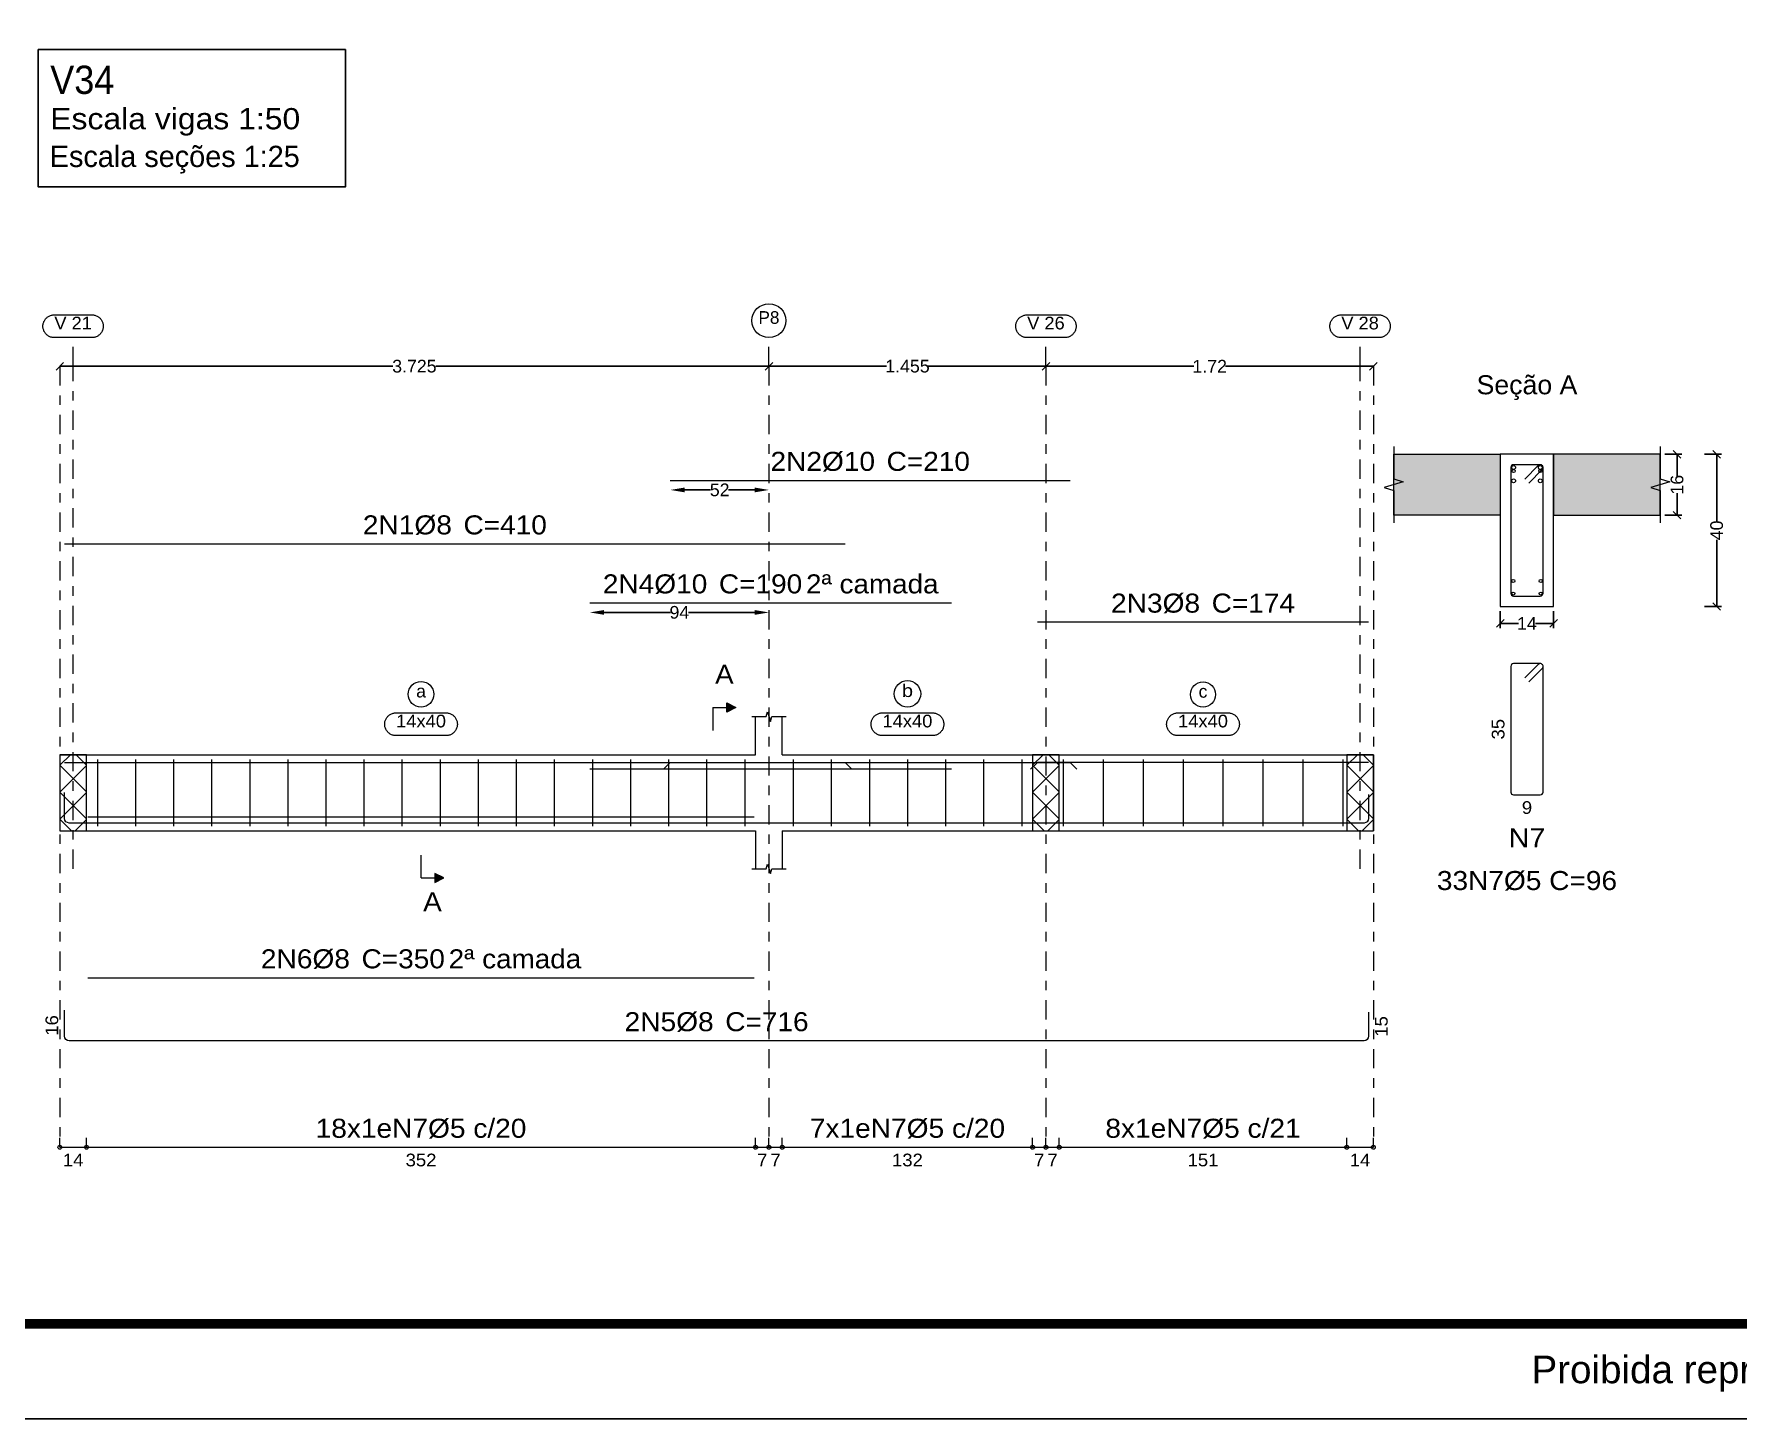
# Model space of a CAD drawing. Header units: centimetres. Extents: x 3194 to 3278, y -951 to -517.
# Drawn here: x 3241.88 to 3259.78, y -701.24 to -686.69 of the extents above; entities that cross this region are included whole.
import ezdxf
from ezdxf.enums import TextEntityAlignment as Align

# ---------------------------------------------------------------- set-up
doc = ezdxf.new("R2010")
doc.units = ezdxf.units.CM
doc.linetypes.add('CYPE_RAYAPUNTO', pattern=[0.4125, 0.2025, -0.105, 0, -0.105])
for name, color, linetype, lineweight in [('ARM_LONGITUDINAL_Ø10', 33, 'Continuous', 9), ('ARM_LONGITUDINAL_Ø8', 32, 'Continuous', 9), ('ARM_TRANSVERSAL_Ø5', 120, 'Continuous', 9), ('ELE_ARM_TRANS_TXT_EST', 7, 'Continuous', 9), ('ELE_CONT_NOS', 7, 'Continuous', 9), ('ELE_CONT_VIG_CONCRETO', 7, 'Continuous', 9), ('ELE_COT_COMPRIMENTO_PROJETADO', 8, 'Continuous', 0), ('ELE_COT_COT_ANCORAGENS', 8, 'Continuous', 0), ('ELE_COT_COT_ARM', 8, 'Continuous', 0), ('ELE_COT_COT_EST', 8, 'Continuous', 0), ('ELE_COT_COT_LIN_APOIOS', 8, 'CYPE_RAYAPUNTO', 0), ('ELE_COT_TEXTOS_ESTRIBOS', 8, 'Continuous', 0), ('ELE_REF_COT_LIN_AUX_COTA', 8, 'CYPE_RAYAPUNTO', 9), ('ELE_REF_LINHAS_MARCAS_PLANTA', 8, 'Continuous', 9), ('ELE_REF_MARCAS_PLANTA', 8, 'Continuous', 9), ('ELE_REF_REF_ESCALA', 3, 'Continuous', 9), ('ELE_REF_REF_NOME', 8, 'Continuous', 9), ('ELE_REF_REF_REFERENCIA', 8, 'Continuous', 9), ('ELE_REF_TEXTO_REF_NOME', 8, 'Continuous', 9), ('ELE_REF_TEXTO_REF_REFERENCIA', 8, 'Continuous', 9), ('G-ANNO-TEXT', 231, 'Continuous', 30), ('POR_ARM_LONG_ARM_TEXTOS', 7, 'Continuous', 9), ('POR_ARM_LONG_TXT_COMP', 7, 'Continuous', 9), ('POR_ARM_LONG_TXT_IND_LAYER_ARM_LONG', 7, 'Continuous', 9), ('SEC_CONT_LAJES_CORTE', 8, 'Continuous', 9), ('SEC_CONT_VIG_CONCRETO_CORTE', 7, 'Continuous', 9), ('SEC_COTAS_SEC_DIM_VIGA', 8, 'Continuous', 0), ('SEC_COTAS_TEXTOS_DETALHE_ESTRIBOS', 8, 'Continuous', 0), ('SEC_REF_TXT_NOMES', 2, 'Continuous', 9), ('SEC_REF_TXT_POSICOES_ARM_ESTRIBOS', 7, 'Continuous', 9)]:
    doc.layers.add(name, color=color, linetype=linetype, lineweight=lineweight)
doc.layers.add('ARQ-FOLHA', color=7, linetype='Continuous')
doc.layers.add('COTA CYPE', color=31, linetype='Continuous')
doc.styles.add('ARIAL', font='arial.ttf')
doc.styles.add('CYPETXT', font='arial.ttf', dxfattribs={"height": 0.2})
doc.styles.add('CYPETXT_0.2', font='arial.ttf', dxfattribs={"height": 0.133333})
doc.dimstyles.new('cype_arrow', dxfattribs={"dimtxt": 0.18, "dimasz": 0.15, "dimexe": 0.05, "dimexo": 0.05, "dimgap": 0, "dimtad": 0, "dimdec": 4, "dimzin": 0, "dimdsep": 46, "dimtxsty": 'CYPETXT_0.2', "dimcen": 0.09, "dimadec": 0, "dimazin": 0, "dimtfac": 1, "dimtdec": 4, "dimtofl": 0, "dimtmove": 2, "dimatfit": 3, "dimfxl": 1, "dimtolj": 1, "dimtzin": 0, "dimarcsym": 0})
doc.dimstyles.new('cype_oblique', dxfattribs={"dimtxt": 0.18, "dimasz": 0.18, "dimexe": 0.05, "dimexo": 0.05, "dimgap": 0, "dimtad": 0, "dimdec": 4, "dimzin": 0, "dimdsep": 46, "dimtxsty": 'CYPETXT_0.2', "dimblk": 'OBLIQUE', "dimtsz": 0.04, "dimcen": 0.09, "dimadec": 0, "dimazin": 0, "dimtfac": 1, "dimtdec": 4, "dimtofl": 0, "dimtmove": 2, "dimatfit": 3, "dimfxl": 1, "dimtolj": 1, "dimtzin": 0, "dimarcsym": 0})

# ---------------------------------------------------------------- blocks, each defined once
blk = doc.blocks.new('*D1423')
at = {"layer": 'Defpoints', "color": 0, "transparency": 16777216}
for p in [(3257.288, -692.706), (3257.848, -692.706), (3257.848, -692.883)]:
    blk.add_point(p, dxfattribs=at)
at = {"layer": 'SEC_COTAS_SEC_DIM_VIGA', "color": 0, "lineweight": -2, "transparency": 16777216}
for p, q in [((3257.248, -692.923), (3257.328, -692.843)), ((3257.288, -692.756), (3257.288, -692.933)), ((3257.288, -692.883), (3257.479, -692.883)), ((3257.848, -692.883), (3257.657, -692.883)), ((3257.808, -692.923), (3257.888, -692.843)), ((3257.848, -692.756), (3257.848, -692.933))]:
    blk.add_line(p, q, dxfattribs=at)
at = {"layer": 'SEC_COTAS_SEC_DIM_VIGA', "color": 0, "transparency": 16777216, "insert": (3257.568, -692.883), "char_height": 0.1333, "attachment_point": 5, "style": 'CYPETXT_0.2'}
blk.add_mtext('\\A1;14', dxfattribs=at)
blk = doc.blocks.new('_OBLIQUE')
at = {"color": 0, "linetype": 'ByBlock'}
blk.add_line((-0.5, -0.5), (0.5, 0.5), dxfattribs=at)
blk = doc.blocks.new('*D1424')
at = {"layer": 'Defpoints', "color": 0, "transparency": 16777216}
for p in [(3258.968, -691.106), (3259.145, -691.106), (3258.968, -691.746)]:
    blk.add_point(p, dxfattribs=at)
at = {"layer": 'SEC_COTAS_SEC_DIM_VIGA', "color": 0, "lineweight": -2, "transparency": 16777216}
for p, q in [((3259.185, -691.146), (3259.105, -691.066)), ((3259.018, -691.106), (3259.195, -691.106)), ((3259.145, -691.106), (3259.145, -691.337)), ((3259.145, -691.746), (3259.145, -691.515)), ((3259.018, -691.746), (3259.195, -691.746)), ((3259.185, -691.786), (3259.105, -691.706))]:
    blk.add_line(p, q, dxfattribs=at)
at = {"layer": 'SEC_COTAS_SEC_DIM_VIGA', "color": 0, "transparency": 16777216, "insert": (3259.145, -691.426), "char_height": 0.1333, "attachment_point": 5, "rotation": 90, "style": 'CYPETXT_0.2'}
blk.add_mtext('\\A1;16', dxfattribs=at)
blk = doc.blocks.new('*D1425')
at = {"layer": 'Defpoints', "color": 0, "transparency": 16777216}
for p in [(3259.384, -691.106), (3259.561, -691.106), (3259.384, -692.706)]:
    blk.add_point(p, dxfattribs=at)
at = {"layer": 'SEC_COTAS_SEC_DIM_VIGA', "color": 0, "lineweight": -2, "transparency": 16777216}
for p, q in [((3259.601, -691.146), (3259.521, -691.066)), ((3259.434, -691.106), (3259.611, -691.106)), ((3259.561, -691.106), (3259.561, -691.808)), ((3259.561, -692.706), (3259.561, -692.004)), ((3259.434, -692.706), (3259.611, -692.706)), ((3259.601, -692.746), (3259.521, -692.666))]:
    blk.add_line(p, q, dxfattribs=at)
at = {"layer": 'SEC_COTAS_SEC_DIM_VIGA', "color": 0, "transparency": 16777216, "insert": (3259.561, -691.906), "char_height": 0.1333, "attachment_point": 5, "rotation": 90, "style": 'CYPETXT_0.2'}
blk.add_mtext('\\A1;40', dxfattribs=at)
blk = doc.blocks.new('*D1346')
at = {"layer": 'Defpoints', "color": 0, "transparency": 16777216}
for p in [(3242.155, -690.181), (3242.155, -690.181), (3249.605, -690.181)]:
    blk.add_point(p, dxfattribs=at)
at = {"layer": 'ELE_COT_COMPRIMENTO_PROJETADO', "color": 0, "lineweight": -2, "transparency": 16777216}
for p, q in [((3242.115, -690.221), (3242.195, -690.141)), ((3242.155, -690.181), (3245.654, -690.181)), ((3249.605, -690.181), (3246.105, -690.181)), ((3249.565, -690.221), (3249.645, -690.141))]:
    blk.add_line(p, q, dxfattribs=at)
at = {"layer": 'ELE_COT_COMPRIMENTO_PROJETADO', "color": 0, "transparency": 16777216, "insert": (3245.88, -690.181), "char_height": 0.1333, "attachment_point": 5, "style": 'CYPETXT_0.2'}
blk.add_mtext('\\A1;3.725', dxfattribs=at)
blk = doc.blocks.new('*D1347')
at = {"layer": 'Defpoints', "color": 0, "transparency": 16777216}
for p in [(3249.605, -690.181), (3249.605, -690.181), (3252.515, -690.181)]:
    blk.add_point(p, dxfattribs=at)
at = {"layer": 'ELE_COT_COMPRIMENTO_PROJETADO', "color": 0, "lineweight": -2, "transparency": 16777216}
for p, q in [((3249.565, -690.221), (3249.645, -690.141)), ((3249.605, -690.181), (3250.84, -690.181)), ((3252.515, -690.181), (3251.279, -690.181)), ((3252.475, -690.221), (3252.555, -690.141))]:
    blk.add_line(p, q, dxfattribs=at)
at = {"layer": 'ELE_COT_COMPRIMENTO_PROJETADO', "color": 0, "transparency": 16777216, "insert": (3251.06, -690.181), "char_height": 0.1333, "attachment_point": 5, "style": 'CYPETXT_0.2'}
blk.add_mtext('\\A1;1.455', dxfattribs=at)
blk = doc.blocks.new('*D1348')
at = {"layer": 'Defpoints', "color": 0, "transparency": 16777216}
for p in [(3252.515, -690.181), (3252.515, -690.181), (3255.955, -690.181)]:
    blk.add_point(p, dxfattribs=at)
at = {"layer": 'ELE_COT_COMPRIMENTO_PROJETADO', "color": 0, "lineweight": -2, "transparency": 16777216}
for p, q in [((3252.475, -690.221), (3252.555, -690.141)), ((3252.515, -690.181), (3254.068, -690.181)), ((3255.955, -690.181), (3254.401, -690.181)), ((3255.915, -690.221), (3255.995, -690.141))]:
    blk.add_line(p, q, dxfattribs=at)
at = {"layer": 'ELE_COT_COMPRIMENTO_PROJETADO', "color": 0, "transparency": 16777216, "insert": (3254.235, -690.181), "char_height": 0.1333, "attachment_point": 5, "style": 'CYPETXT_0.2'}
blk.add_mtext('\\A1;1.72', dxfattribs=at)
blk = doc.blocks.new('*D1349')
at = {"layer": 'Defpoints', "color": 0, "transparency": 16777216}
for p in [(3248.568, -691.481), (3249.605, -691.481), (3249.605, -691.481)]:
    blk.add_point(p, dxfattribs=at)
at = {"layer": 'ELE_COT_COT_ARM', "color": 0, "lineweight": -2, "transparency": 16777216}
for p, q in [((3248.718, -691.481), (3248.992, -691.481)), ((3249.455, -691.481), (3249.181, -691.481))]:
    blk.add_line(p, q, dxfattribs=at)
at = {"layer": 'ELE_COT_COT_ARM', "color": 0, "transparency": 16777216}
for points in [[(3248.718, -691.456), (3248.718, -691.506), (3248.568, -691.481)], [(3249.455, -691.456), (3249.455, -691.506), (3249.605, -691.481)]]:
    blk.add_solid(points, dxfattribs=at)
at = {"layer": 'ELE_COT_COT_ARM', "color": 0, "transparency": 16777216, "insert": (3249.087, -691.481), "char_height": 0.1333, "attachment_point": 5, "style": 'CYPETXT_0.2'}
blk.add_mtext('\\A1;52', dxfattribs=at)
blk = doc.blocks.new('*D1350')
at = {"layer": 'Defpoints', "color": 0, "transparency": 16777216}
for p in [(3247.723, -692.768), (3249.605, -692.768), (3249.605, -692.768)]:
    blk.add_point(p, dxfattribs=at)
at = {"layer": 'ELE_COT_COT_ARM', "color": 0, "lineweight": -2, "transparency": 16777216}
for p, q in [((3247.873, -692.768), (3248.569, -692.768)), ((3249.455, -692.768), (3248.759, -692.768))]:
    blk.add_line(p, q, dxfattribs=at)
at = {"layer": 'ELE_COT_COT_ARM', "color": 0, "transparency": 16777216}
for points in [[(3247.873, -692.743), (3247.873, -692.793), (3247.723, -692.768)], [(3249.455, -692.743), (3249.455, -692.793), (3249.605, -692.768)]]:
    blk.add_solid(points, dxfattribs=at)
at = {"layer": 'ELE_COT_COT_ARM', "color": 0, "transparency": 16777216, "insert": (3248.664, -692.768), "char_height": 0.1333, "attachment_point": 5, "style": 'CYPETXT_0.2'}
blk.add_mtext('\\A1;94', dxfattribs=at)
blk = doc.blocks.new('FOLHA A1')
at = {"layer": 'ARQ-FOLHA'}
blk.add_line((0, -594), (841, -594), dxfattribs=at)
at = {"layer": 'ARQ-FOLHA', "const_width": 1}
blk.add_lwpolyline([(25, -10), (25, -584), (831, -584), (831, -10), (25, -10)], dxfattribs=at)

msp = doc.modelspace()

# ---------------------------------------------------------------- hatches: boundary and pattern name
at = {"layer": 'ELE_REF_LINHAS_MARCAS_PLANTA'}
for points in [[(3249.16056, -693.81572), (3249.16056, -693.71972), (3249.25656, -693.76772)], [(3246.09364, -695.50972), (3246.09364, -695.60572), (3246.18964, -695.55772)]]:
    msp.add_hatch(color=256, dxfattribs=at).paths.add_polyline_path(points)
at = {"layer": 'SEC_CONT_LAJES_CORTE', "true_color": 0xdad7d3}
for points in [[(3256.16807, -691.10586), (3257.28807, -691.10586), (3257.28807, -691.74586), (3256.16807, -691.74586)], [(3258.96807, -691.10586), (3257.84807, -691.10586), (3257.84807, -691.74586), (3258.96807, -691.74586)]]:
    msp.add_hatch(color=254, dxfattribs=at).paths.add_polyline_path(points)

# ---------------------------------------------------------------- linework, layer by layer
at = {"layer": 'ARM_LONGITUDINAL_Ø10'}
for p, q in [((3248.56849, -694.34472), (3248.49778, -694.41543)), ((3252.76849, -694.34472), (3252.8392, -694.41543))]:
    msp.add_line(p, q, dxfattribs=at)
for points in [[(3248.56849, -691.38069), (3252.76849, -691.38069)], [(3247.72284, -692.66812), (3251.52284, -692.66812)], [(3247.72284, -694.41072), (3251.52284, -694.41072)], [(3248.56849, -694.34472), (3252.76849, -694.34472)]]:
    msp.add_lwpolyline(points, dxfattribs=at)
for centre in [(3257.42807, -691.24586), (3257.70807, -691.24586), (3257.42807, -691.38586), (3257.70807, -691.38586)]:
    msp.add_circle(centre, 0.02, dxfattribs=at)
at = {"layer": 'ARM_LONGITUDINAL_Ø8'}
for p, q in [((3250.40464, -694.34472), (3250.47535, -694.41543)), ((3252.42464, -694.34472), (3252.35393, -694.41543))]:
    msp.add_line(p, q, dxfattribs=at)
for points in [[(3242.20464, -692.04812), (3250.40464, -692.04812)], [(3255.90464, -692.87014), (3252.42464, -692.87014)], [(3242.20464, -694.34472), (3250.40464, -694.34472)], [(3255.90464, -694.34472), (3252.42464, -694.34472)], [(3255.90464, -694.68072), (3255.90464, -694.93272), (3255.90098, -694.95109), (3255.89058, -694.96666), (3255.87501, -694.97707), (3255.85664, -694.98072), (3242.25264, -694.98072), (3242.23427, -694.97707), (3242.2187, -694.96666), (3242.20829, -694.95109), (3242.20464, -694.93272), (3242.20464, -694.65973)], [(3242.44964, -694.91472), (3249.44964, -694.91472)], [(3242.44964, -696.60772), (3249.44964, -696.60772)], [(3255.90464, -696.96835), (3255.90464, -697.22035), (3255.90098, -697.23871), (3255.89058, -697.25429), (3255.87501, -697.26469), (3255.85664, -697.26835), (3242.25264, -697.26835), (3242.23427, -697.26469), (3242.2187, -697.25429), (3242.20829, -697.23871), (3242.20464, -697.22035), (3242.20464, -696.94735)]]:
    msp.add_lwpolyline(points, dxfattribs=at)
for centre in [(3257.42807, -691.28186), (3257.70807, -691.28186), (3257.42407, -692.43786), (3257.71207, -692.43786), (3257.42407, -692.56986), (3257.71207, -692.56986)]:
    msp.add_circle(centre, 0.016, dxfattribs=at)
at = {"layer": 'ARM_TRANSVERSAL_Ø5'}
for p, q in [((3242.54964, -694.31272), (3242.54964, -695.01272)), ((3242.94964, -694.31272), (3242.94964, -695.01272)), ((3243.34964, -694.31272), (3243.34964, -695.01272)), ((3243.74964, -694.31272), (3243.74964, -695.01272)), ((3244.14964, -694.31272), (3244.14964, -695.01272)), ((3244.54964, -694.31272), (3244.54964, -695.01272)), ((3244.94964, -694.31272), (3244.94964, -695.01272)), ((3245.34964, -694.31272), (3245.34964, -695.01272)), ((3245.74964, -694.31272), (3245.74964, -695.01272)), ((3246.14964, -694.31272), (3246.14964, -695.01272)), ((3246.54964, -694.31272), (3246.54964, -695.01272)), ((3246.94964, -694.31272), (3246.94964, -695.01272)), ((3247.34964, -694.31272), (3247.34964, -695.01272)), ((3247.74964, -694.31272), (3247.74964, -695.01272)), ((3248.14964, -694.31272), (3248.14964, -695.01272)), ((3248.54964, -694.31272), (3248.54964, -695.01272)), ((3248.94964, -694.31272), (3248.94964, -695.01272)), ((3249.34964, -694.31272), (3249.34964, -695.01272)), ((3249.85964, -694.31272), (3249.85964, -695.01272)), ((3250.25964, -694.31272), (3250.25964, -695.01272)), ((3250.65964, -694.31272), (3250.65964, -695.01272)), ((3251.05964, -694.31272), (3251.05964, -695.01272)), ((3251.45964, -694.31272), (3251.45964, -695.01272)), ((3251.85964, -694.31272), (3251.85964, -695.01272)), ((3252.25964, -694.31272), (3252.25964, -695.01272)), ((3252.69464, -694.31272), (3252.69464, -695.01272)), ((3253.11464, -694.31272), (3253.11464, -695.01272)), ((3253.53464, -694.31272), (3253.53464, -695.01272)), ((3253.95464, -694.31272), (3253.95464, -695.01272)), ((3254.37464, -694.31272), (3254.37464, -695.01272)), ((3254.79464, -694.31272), (3254.79464, -695.01272)), ((3255.21464, -694.31272), (3255.21464, -695.01272)), ((3255.63464, -694.31272), (3255.63464, -695.01272))]:
    msp.add_line(p, q, dxfattribs=at)
for points in [[(3257.58786, -691.40849), (3257.72928, -691.26707), (3257.73301, -691.26253), (3257.73579, -691.25734), (3257.73749, -691.25171), (3257.73807, -691.24586), (3257.73749, -691.24001), (3257.73579, -691.23438), (3257.73301, -691.22919), (3257.72928, -691.22465), (3257.72474, -691.22092), (3257.71955, -691.21814), (3257.71392, -691.21644), (3257.70807, -691.21586), (3257.42807, -691.21586), (3257.41659, -691.21814), (3257.40686, -691.22465), (3257.40035, -691.23438), (3257.39807, -691.24586), (3257.39807, -692.56586), (3257.40035, -692.57734), (3257.40686, -692.58707), (3257.41659, -692.59358), (3257.42807, -692.59586), (3257.70807, -692.59586), (3257.71955, -692.59358), (3257.72928, -692.58707), (3257.73579, -692.57734), (3257.73807, -692.56586), (3257.73807, -691.24586), (3257.73749, -691.24001), (3257.73579, -691.23438), (3257.73301, -691.22919), (3257.72928, -691.22465), (3257.72474, -691.22092), (3257.71955, -691.21814), (3257.71392, -691.21644), (3257.70807, -691.21586), (3257.70338, -691.21623), (3257.6988, -691.21733), (3257.69445, -691.21913), (3257.69044, -691.22159), (3257.68686, -691.22465), (3257.54544, -691.36607)], [(3257.58786, -693.49783), (3257.72928, -693.35641), (3257.73301, -693.35186), (3257.73579, -693.34667), (3257.73749, -693.34105), (3257.73807, -693.33519), (3257.73749, -693.32934), (3257.73579, -693.32371), (3257.73301, -693.31853), (3257.72928, -693.31398), (3257.72474, -693.31025), (3257.71955, -693.30748), (3257.71392, -693.30577), (3257.70807, -693.30519), (3257.42807, -693.30519), (3257.41659, -693.30748), (3257.40686, -693.31398), (3257.40035, -693.32371), (3257.39807, -693.33519), (3257.39807, -694.65519), (3257.40035, -694.66667), (3257.40686, -694.67641), (3257.41659, -694.68291), (3257.42807, -694.68519), (3257.70807, -694.68519), (3257.71955, -694.68291), (3257.72928, -694.67641), (3257.73579, -694.66667), (3257.73807, -694.65519), (3257.73807, -693.33519), (3257.73749, -693.32934), (3257.73579, -693.32371), (3257.73301, -693.31853), (3257.72928, -693.31398), (3257.72474, -693.31025), (3257.71955, -693.30748), (3257.71392, -693.30577), (3257.70807, -693.30519), (3257.70338, -693.30556), (3257.6988, -693.30666), (3257.69445, -693.30846), (3257.69044, -693.31092), (3257.68686, -693.31398), (3257.54544, -693.4554)]]:
    msp.add_lwpolyline(points, dxfattribs=at)
at = {"layer": 'COTA CYPE'}
msp.add_lwpolyline([(3241.92889, -686.85307), (3245.15529, -686.85307), (3245.15529, -688.29654), (3241.92889, -688.29654)], close=True, dxfattribs=at)
at = {"layer": 'ELE_CONT_NOS'}
for p, q in [((3249.46464, -694.26272), (3249.46464, -693.86272)), ((3249.74464, -694.26272), (3249.74464, -693.86272)), ((3242.15464, -694.26272), (3242.15464, -695.06272)), ((3252.37464, -694.26272), (3252.37464, -694.26272)), ((3252.65464, -694.26272), (3252.65464, -694.26272)), ((3255.95464, -694.26272), (3255.95464, -695.06272)), ((3249.46464, -695.06272), (3249.46464, -695.46272)), ((3249.74464, -695.06272), (3249.74464, -695.46272)), ((3252.37464, -695.06272), (3252.37464, -695.06272)), ((3252.65464, -695.06272), (3252.65464, -695.06272))]:
    msp.add_line(p, q, dxfattribs=at)
at = {"layer": 'ELE_CONT_NOS', "lineweight": 0}
for p, q in [((3242.15464, -694.3745), (3242.26641, -694.26272)), ((3242.43464, -694.37165), (3242.32571, -694.26272)), ((3252.37464, -694.3745), (3252.48641, -694.26272)), ((3252.65464, -694.37165), (3252.54571, -694.26272)), ((3255.67464, -694.3745), (3255.78641, -694.26272)), ((3255.95464, -694.37165), (3255.84571, -694.26272)), ((3242.43464, -694.6545), (3242.15464, -694.3745)), ((3242.15464, -694.65734), (3242.43464, -694.37734)), ((3252.65464, -694.6545), (3252.37464, -694.3745)), ((3252.37464, -694.65734), (3252.65464, -694.37734)), ((3255.95464, -694.6545), (3255.67464, -694.3745)), ((3255.67464, -694.65734), (3255.95464, -694.37734)), ((3242.43464, -694.93734), (3242.15464, -694.65734)), ((3242.15464, -694.94018), (3242.43464, -694.66018)), ((3252.65464, -694.93734), (3252.37464, -694.65734)), ((3252.37464, -694.94018), (3252.65464, -694.66018)), ((3255.95464, -694.93734), (3255.67464, -694.65734)), ((3255.67464, -694.94018), (3255.95464, -694.66018)), ((3242.27718, -695.06272), (3242.15464, -694.94018)), ((3242.31494, -695.06272), (3242.43464, -694.94303)), ((3252.49718, -695.06272), (3252.37464, -694.94018)), ((3252.53494, -695.06272), (3252.65464, -694.94303)), ((3255.79718, -695.06272), (3255.67464, -694.94018)), ((3255.83494, -695.06272), (3255.95464, -694.94303))]:
    msp.add_line(p, q, dxfattribs=at)
at = {"layer": 'ELE_CONT_NOS'}
for points in [[(3249.42464, -693.86272), (3249.57464, -693.86272), (3249.58964, -693.81272), (3249.61964, -693.91272), (3249.63464, -693.86272), (3249.78464, -693.86272)], [(3242.15464, -694.26272), (3242.43464, -694.26272)], [(3252.37464, -694.26272), (3252.65464, -694.26272)], [(3255.67464, -694.26272), (3255.95464, -694.26272)], [(3242.15464, -695.06272), (3242.43464, -695.06272)], [(3252.37464, -695.06272), (3252.65464, -695.06272)], [(3255.67464, -695.06272), (3255.95464, -695.06272)], [(3249.42464, -695.46272), (3249.57464, -695.46272), (3249.58964, -695.41272), (3249.61964, -695.51272), (3249.63464, -695.46272), (3249.78464, -695.46272)]]:
    msp.add_lwpolyline(points, dxfattribs=at)
at = {"layer": 'ELE_CONT_NOS', "lineweight": 0}
for points in [[(3242.15464, -694.26272), (3242.15464, -695.06272), (3242.43464, -695.06272), (3242.43464, -694.26272), (3242.15464, -694.26272)], [(3252.37464, -694.26272), (3252.37464, -695.06272), (3252.65464, -695.06272), (3252.65464, -694.26272), (3252.37464, -694.26272)], [(3255.67464, -694.26272), (3255.67464, -695.06272), (3255.95464, -695.06272), (3255.95464, -694.26272), (3255.67464, -694.26272)]]:
    msp.add_lwpolyline(points, close=True, dxfattribs=at)
at = {"layer": 'ELE_CONT_VIG_CONCRETO'}
for p, q in [((3242.43464, -694.26272), (3249.46464, -694.26272)), ((3249.74464, -694.26272), (3252.37464, -694.26272)), ((3252.65464, -694.26272), (3255.67464, -694.26272)), ((3242.43464, -695.06272), (3249.46464, -695.06272)), ((3249.74464, -695.06272), (3252.37464, -695.06272)), ((3252.65464, -695.06272), (3255.67464, -695.06272))]:
    msp.add_line(p, q, dxfattribs=at)
at = {"layer": 'ELE_COT_COT_EST'}
for p, q in [((3242.15464, -698.38835), (3242.15464, -698.28835)), ((3242.43464, -698.38835), (3242.43464, -698.28835)), ((3249.46464, -698.38835), (3249.46464, -698.28835)), ((3249.60464, -698.38835), (3249.60464, -698.28835)), ((3249.74464, -698.38835), (3249.74464, -698.28835)), ((3252.37464, -698.38835), (3252.37464, -698.28835)), ((3252.51464, -698.38835), (3252.51464, -698.28835)), ((3252.65464, -698.38835), (3252.65464, -698.28835)), ((3255.67464, -698.38835), (3255.67464, -698.28835))]:
    msp.add_line(p, q, dxfattribs=at)
for points in [[(3242.15464, -698.38835), (3242.43464, -698.38835), (3242.43464, -698.28835)], [(3242.43464, -698.38835), (3249.46464, -698.38835), (3249.46464, -698.28835)], [(3249.46464, -698.38835), (3249.60464, -698.38835), (3249.60464, -698.28835)], [(3249.60464, -698.38835), (3249.74464, -698.38835), (3249.74464, -698.28835)], [(3249.74464, -698.38835), (3252.37464, -698.38835), (3252.37464, -698.28835)], [(3252.37464, -698.38835), (3252.51464, -698.38835), (3252.51464, -698.28835)], [(3252.51464, -698.38835), (3252.65464, -698.38835), (3252.65464, -698.28835)], [(3252.65464, -698.38835), (3255.67464, -698.38835), (3255.67464, -698.28835)], [(3255.67464, -698.38835), (3255.95464, -698.38835), (3255.95464, -698.28835)]]:
    msp.add_lwpolyline(points, dxfattribs=at)
for centre in [(3242.15464, -698.38835), (3242.43464, -698.38835), (3242.43464, -698.38835), (3249.46464, -698.38835), (3249.46464, -698.38835), (3249.60464, -698.38835), (3249.60464, -698.38835), (3249.74464, -698.38835), (3249.74464, -698.38835), (3252.37464, -698.38835), (3252.37464, -698.38835), (3252.51464, -698.38835), (3252.51464, -698.38835), (3252.65464, -698.38835), (3252.65464, -698.38835), (3255.67464, -698.38835), (3255.67464, -698.38835), (3255.95464, -698.38835)]:
    msp.add_circle(centre, 0.02, dxfattribs=at)
at = {"layer": 'ELE_COT_COT_LIN_APOIOS'}
for p, q in [((3242.15464, -690.18069), (3242.15464, -698.38835)), ((3249.60464, -690.18069), (3249.60464, -698.38835)), ((3252.51464, -690.18069), (3252.51464, -698.38835)), ((3255.95464, -690.18069), (3255.95464, -698.38835))]:
    msp.add_line(p, q, dxfattribs=at)
at = {"layer": 'ELE_REF_COT_LIN_AUX_COTA'}
for p, q in [((3242.29464, -690.18069), (3242.29464, -689.88069)), ((3249.60464, -690.18069), (3249.60464, -689.88069)), ((3252.51464, -690.18069), (3252.51464, -689.88069)), ((3255.81464, -690.18069), (3255.81464, -689.88069)), ((3242.29464, -695.46272), (3242.29464, -690.18069)), ((3255.81464, -695.46272), (3255.81464, -690.18069))]:
    msp.add_line(p, q, dxfattribs=at)
at = {"layer": 'ELE_REF_LINHAS_MARCAS_PLANTA'}
for p, q in [((3249.01656, -693.76772), (3249.01656, -694.00772)), ((3249.01656, -693.76772), (3249.16056, -693.76772)), ((3245.94964, -695.55772), (3245.94964, -695.31772)), ((3245.94964, -695.55772), (3246.09364, -695.55772))]:
    msp.add_line(p, q, dxfattribs=at)
for points in [[(3249.16056, -693.81572), (3249.16056, -693.71972), (3249.25656, -693.76772)], [(3246.09364, -695.50972), (3246.09364, -695.60572), (3246.18964, -695.55772)]]:
    msp.add_lwpolyline(points, close=True, dxfattribs=at)
at = {"layer": 'ELE_REF_REF_NOME'}
for points in [[(3246.21164, -693.82272), (3246.21965, -693.82299), (3246.22763, -693.82379), (3246.23554, -693.82513), (3246.24334, -693.82698), (3246.251, -693.82936), (3246.25848, -693.83224), (3246.26576, -693.83562), (3246.27279, -693.83947), (3246.27955, -693.84379), (3246.28601, -693.84855), (3246.29213, -693.85372), (3246.2979, -693.8593), (3246.30328, -693.86525), (3246.30825, -693.87154), (3246.31278, -693.87815), (3246.31687, -693.88505), (3246.32049, -693.89221), (3246.32362, -693.89959), (3246.32625, -693.90717), (3246.32837, -693.9149), (3246.32997, -693.92276), (3246.33104, -693.93071), (3246.33157, -693.93871), (3246.33157, -693.94673), (3246.33104, -693.95473), (3246.32997, -693.96268), (3246.32837, -693.97054), (3246.32625, -693.97827), (3246.32362, -693.98585), (3246.32049, -693.99323), (3246.31687, -694.00039), (3246.31278, -694.00729), (3246.30825, -694.0139), (3246.30328, -694.0202), (3246.2979, -694.02614), (3246.29213, -694.03172), (3246.28601, -694.0369), (3246.27955, -694.04165), (3246.27279, -694.04597), (3246.26576, -694.04982), (3246.25848, -694.0532), (3246.251, -694.05608), (3246.24334, -694.05846), (3246.23554, -694.06032), (3246.22763, -694.06165), (3246.21965, -694.06245), (3246.21164, -694.06272), (3245.68764, -694.06272), (3245.67962, -694.06245), (3245.67164, -694.06165), (3245.66374, -694.06032), (3245.65593, -694.05846), (3245.64827, -694.05608), (3245.64079, -694.0532), (3245.63352, -694.04982), (3245.62648, -694.04597), (3245.61972, -694.04165), (3245.61327, -694.0369), (3245.60714, -694.03172), (3245.60138, -694.02614), (3245.596, -694.0202), (3245.59103, -694.0139), (3245.58649, -694.00729), (3245.5824, -694.00039), (3245.57879, -693.99323), (3245.57566, -693.98585), (3245.57303, -693.97827), (3245.57091, -693.97054), (3245.56931, -693.96268), (3245.56824, -693.95473), (3245.5677, -693.94673), (3245.5677, -693.93871), (3245.56824, -693.93071), (3245.56931, -693.92276), (3245.57091, -693.9149), (3245.57303, -693.90717), (3245.57566, -693.89959), (3245.57879, -693.89221), (3245.5824, -693.88505), (3245.58649, -693.87815), (3245.59103, -693.87154), (3245.596, -693.86525), (3245.60138, -693.8593), (3245.60714, -693.85372), (3245.61327, -693.84855), (3245.61972, -693.84379), (3245.62648, -693.83947), (3245.63352, -693.83562), (3245.64079, -693.83224), (3245.64827, -693.82936), (3245.65593, -693.82698), (3245.66374, -693.82513), (3245.67164, -693.82379), (3245.67962, -693.82299), (3245.68764, -693.82272), (3246.21164, -693.82272)], [(3251.32164, -693.82272), (3251.32965, -693.82299), (3251.33763, -693.82379), (3251.34554, -693.82513), (3251.35334, -693.82698), (3251.361, -693.82936), (3251.36848, -693.83224), (3251.37576, -693.83562), (3251.38279, -693.83947), (3251.38955, -693.84379), (3251.39601, -693.84855), (3251.40213, -693.85372), (3251.4079, -693.8593), (3251.41328, -693.86525), (3251.41825, -693.87154), (3251.42278, -693.87815), (3251.42687, -693.88505), (3251.43049, -693.89221), (3251.43362, -693.89959), (3251.43625, -693.90717), (3251.43837, -693.9149), (3251.43997, -693.92276), (3251.44104, -693.93071), (3251.44157, -693.93871), (3251.44157, -693.94673), (3251.44104, -693.95473), (3251.43997, -693.96268), (3251.43837, -693.97054), (3251.43625, -693.97827), (3251.43362, -693.98585), (3251.43049, -693.99323), (3251.42687, -694.00039), (3251.42278, -694.00729), (3251.41825, -694.0139), (3251.41328, -694.0202), (3251.4079, -694.02614), (3251.40213, -694.03172), (3251.39601, -694.0369), (3251.38955, -694.04165), (3251.38279, -694.04597), (3251.37576, -694.04982), (3251.36848, -694.0532), (3251.361, -694.05608), (3251.35334, -694.05846), (3251.34554, -694.06032), (3251.33763, -694.06165), (3251.32965, -694.06245), (3251.32164, -694.06272), (3250.79764, -694.06272), (3250.78962, -694.06245), (3250.78164, -694.06165), (3250.77374, -694.06032), (3250.76593, -694.05846), (3250.75827, -694.05608), (3250.75079, -694.0532), (3250.74352, -694.04982), (3250.73648, -694.04597), (3250.72972, -694.04165), (3250.72327, -694.0369), (3250.71714, -694.03172), (3250.71138, -694.02614), (3250.706, -694.0202), (3250.70103, -694.0139), (3250.69649, -694.00729), (3250.6924, -694.00039), (3250.68879, -693.99323), (3250.68566, -693.98585), (3250.68303, -693.97827), (3250.68091, -693.97054), (3250.67931, -693.96268), (3250.67824, -693.95473), (3250.6777, -693.94673), (3250.6777, -693.93871), (3250.67824, -693.93071), (3250.67931, -693.92276), (3250.68091, -693.9149), (3250.68303, -693.90717), (3250.68566, -693.89959), (3250.68879, -693.89221), (3250.6924, -693.88505), (3250.69649, -693.87815), (3250.70103, -693.87154), (3250.706, -693.86525), (3250.71138, -693.8593), (3250.71714, -693.85372), (3250.72327, -693.84855), (3250.72972, -693.84379), (3250.73648, -693.83947), (3250.74352, -693.83562), (3250.75079, -693.83224), (3250.75827, -693.82936), (3250.76593, -693.82698), (3250.77374, -693.82513), (3250.78164, -693.82379), (3250.78962, -693.82299), (3250.79764, -693.82272), (3251.32164, -693.82272)], [(3254.42664, -693.82272), (3254.43465, -693.82299), (3254.44263, -693.82379), (3254.45054, -693.82513), (3254.45834, -693.82698), (3254.466, -693.82936), (3254.47348, -693.83224), (3254.48076, -693.83562), (3254.48779, -693.83947), (3254.49455, -693.84379), (3254.50101, -693.84855), (3254.50713, -693.85372), (3254.5129, -693.8593), (3254.51828, -693.86525), (3254.52325, -693.87154), (3254.52778, -693.87815), (3254.53187, -693.88505), (3254.53549, -693.89221), (3254.53862, -693.89959), (3254.54125, -693.90717), (3254.54337, -693.9149), (3254.54497, -693.92276), (3254.54604, -693.93071), (3254.54657, -693.93871), (3254.54657, -693.94673), (3254.54604, -693.95473), (3254.54497, -693.96268), (3254.54337, -693.97054), (3254.54125, -693.97827), (3254.53862, -693.98585), (3254.53549, -693.99323), (3254.53187, -694.00039), (3254.52778, -694.00729), (3254.52325, -694.0139), (3254.51828, -694.0202), (3254.5129, -694.02614), (3254.50713, -694.03172), (3254.50101, -694.0369), (3254.49455, -694.04165), (3254.48779, -694.04597), (3254.48076, -694.04982), (3254.47348, -694.0532), (3254.466, -694.05608), (3254.45834, -694.05846), (3254.45054, -694.06032), (3254.44263, -694.06165), (3254.43465, -694.06245), (3254.42664, -694.06272), (3253.90264, -694.06272), (3253.89462, -694.06245), (3253.88664, -694.06165), (3253.87874, -694.06032), (3253.87093, -694.05846), (3253.86327, -694.05608), (3253.85579, -694.0532), (3253.84852, -694.04982), (3253.84148, -694.04597), (3253.83472, -694.04165), (3253.82827, -694.0369), (3253.82214, -694.03172), (3253.81638, -694.02614), (3253.811, -694.0202), (3253.80603, -694.0139), (3253.80149, -694.00729), (3253.7974, -694.00039), (3253.79379, -693.99323), (3253.79066, -693.98585), (3253.78803, -693.97827), (3253.78591, -693.97054), (3253.78431, -693.96268), (3253.78324, -693.95473), (3253.7827, -693.94673), (3253.7827, -693.93871), (3253.78324, -693.93071), (3253.78431, -693.92276), (3253.78591, -693.9149), (3253.78803, -693.90717), (3253.79066, -693.89959), (3253.79379, -693.89221), (3253.7974, -693.88505), (3253.80149, -693.87815), (3253.80603, -693.87154), (3253.811, -693.86525), (3253.81638, -693.8593), (3253.82214, -693.85372), (3253.82827, -693.84855), (3253.83472, -693.84379), (3253.84148, -693.83947), (3253.84852, -693.83562), (3253.85579, -693.83224), (3253.86327, -693.82936), (3253.87093, -693.82698), (3253.87874, -693.82513), (3253.88664, -693.82379), (3253.89462, -693.82299), (3253.90264, -693.82272), (3254.42664, -693.82272)]]:
    msp.add_lwpolyline(points, close=True, dxfattribs=at)
for centre, radius in [((3245.94964, -693.62802), 0.13471), ((3251.05964, -693.62339), 0.13933), ((3254.16464, -693.63063), 0.13209)]:
    msp.add_circle(centre, radius, dxfattribs=at)
at = {"layer": 'ELE_REF_REF_REFERENCIA'}
for points in [[(3242.49164, -689.64069), (3242.49965, -689.64096), (3242.50763, -689.64176), (3242.51554, -689.64309), (3242.52334, -689.64495), (3242.531, -689.64733), (3242.53848, -689.65021), (3242.54576, -689.65359), (3242.55279, -689.65744), (3242.55955, -689.66176), (3242.56601, -689.66651), (3242.57213, -689.67169), (3242.5779, -689.67727), (3242.58328, -689.68321), (3242.58825, -689.68951), (3242.59278, -689.69612), (3242.59687, -689.70302), (3242.60049, -689.71018), (3242.60362, -689.71756), (3242.60625, -689.72514), (3242.60837, -689.73287), (3242.60997, -689.74073), (3242.61104, -689.74868), (3242.61157, -689.75668), (3242.61157, -689.7647), (3242.61104, -689.7727), (3242.60997, -689.78065), (3242.60837, -689.78851), (3242.60625, -689.79624), (3242.60362, -689.80382), (3242.60049, -689.8112), (3242.59687, -689.81836), (3242.59278, -689.82526), (3242.58825, -689.83187), (3242.58328, -689.83816), (3242.5779, -689.84411), (3242.57213, -689.84969), (3242.56601, -689.85486), (3242.55955, -689.85962), (3242.55279, -689.86394), (3242.54576, -689.86779), (3242.53848, -689.87117), (3242.531, -689.87405), (3242.52334, -689.87642), (3242.51554, -689.87828), (3242.50763, -689.87962), (3242.49965, -689.88042), (3242.49164, -689.88069), (3242.09764, -689.88069), (3242.08962, -689.88042), (3242.08164, -689.87962), (3242.07374, -689.87828), (3242.06593, -689.87642), (3242.05827, -689.87405), (3242.05079, -689.87117), (3242.04352, -689.86779), (3242.03648, -689.86394), (3242.02972, -689.85962), (3242.02327, -689.85486), (3242.01714, -689.84969), (3242.01138, -689.84411), (3242.006, -689.83816), (3242.00103, -689.83187), (3241.99649, -689.82526), (3241.9924, -689.81836), (3241.98879, -689.8112), (3241.98566, -689.80382), (3241.98303, -689.79624), (3241.98091, -689.78851), (3241.97931, -689.78065), (3241.97824, -689.7727), (3241.9777, -689.7647), (3241.9777, -689.75668), (3241.97824, -689.74868), (3241.97931, -689.74073), (3241.98091, -689.73287), (3241.98303, -689.72514), (3241.98566, -689.71756), (3241.98879, -689.71018), (3241.9924, -689.70302), (3241.99649, -689.69612), (3242.00103, -689.68951), (3242.006, -689.68321), (3242.01138, -689.67727), (3242.01714, -689.67169), (3242.02327, -689.66651), (3242.02972, -689.66176), (3242.03648, -689.65744), (3242.04352, -689.65359), (3242.05079, -689.65021), (3242.05827, -689.64733), (3242.06593, -689.64495), (3242.07374, -689.64309), (3242.08164, -689.64176), (3242.08962, -689.64096), (3242.09764, -689.64069), (3242.49164, -689.64069)], [(3252.71164, -689.64069), (3252.71965, -689.64096), (3252.72763, -689.64176), (3252.73554, -689.64309), (3252.74334, -689.64495), (3252.751, -689.64733), (3252.75848, -689.65021), (3252.76576, -689.65359), (3252.77279, -689.65744), (3252.77955, -689.66176), (3252.78601, -689.66651), (3252.79213, -689.67169), (3252.7979, -689.67727), (3252.80328, -689.68321), (3252.80825, -689.68951), (3252.81278, -689.69612), (3252.81687, -689.70302), (3252.82049, -689.71018), (3252.82362, -689.71756), (3252.82625, -689.72514), (3252.82837, -689.73287), (3252.82997, -689.74073), (3252.83104, -689.74868), (3252.83157, -689.75668), (3252.83157, -689.7647), (3252.83104, -689.7727), (3252.82997, -689.78065), (3252.82837, -689.78851), (3252.82625, -689.79624), (3252.82362, -689.80382), (3252.82049, -689.8112), (3252.81687, -689.81836), (3252.81278, -689.82526), (3252.80825, -689.83187), (3252.80328, -689.83816), (3252.7979, -689.84411), (3252.79213, -689.84969), (3252.78601, -689.85486), (3252.77955, -689.85962), (3252.77279, -689.86394), (3252.76576, -689.86779), (3252.75848, -689.87117), (3252.751, -689.87405), (3252.74334, -689.87642), (3252.73554, -689.87828), (3252.72763, -689.87962), (3252.71965, -689.88042), (3252.71164, -689.88069), (3252.31764, -689.88069), (3252.30962, -689.88042), (3252.30164, -689.87962), (3252.29374, -689.87828), (3252.28593, -689.87642), (3252.27827, -689.87405), (3252.27079, -689.87117), (3252.26352, -689.86779), (3252.25648, -689.86394), (3252.24972, -689.85962), (3252.24327, -689.85486), (3252.23714, -689.84969), (3252.23138, -689.84411), (3252.226, -689.83816), (3252.22103, -689.83187), (3252.21649, -689.82526), (3252.2124, -689.81836), (3252.20879, -689.8112), (3252.20566, -689.80382), (3252.20303, -689.79624), (3252.20091, -689.78851), (3252.19931, -689.78065), (3252.19824, -689.7727), (3252.1977, -689.7647), (3252.1977, -689.75668), (3252.19824, -689.74868), (3252.19931, -689.74073), (3252.20091, -689.73287), (3252.20303, -689.72514), (3252.20566, -689.71756), (3252.20879, -689.71018), (3252.2124, -689.70302), (3252.21649, -689.69612), (3252.22103, -689.68951), (3252.226, -689.68321), (3252.23138, -689.67727), (3252.23714, -689.67169), (3252.24327, -689.66651), (3252.24972, -689.66176), (3252.25648, -689.65744), (3252.26352, -689.65359), (3252.27079, -689.65021), (3252.27827, -689.64733), (3252.28593, -689.64495), (3252.29374, -689.64309), (3252.30164, -689.64176), (3252.30962, -689.64096), (3252.31764, -689.64069), (3252.71164, -689.64069)], [(3256.01164, -689.64069), (3256.01965, -689.64096), (3256.02763, -689.64176), (3256.03554, -689.64309), (3256.04334, -689.64495), (3256.051, -689.64733), (3256.05848, -689.65021), (3256.06576, -689.65359), (3256.07279, -689.65744), (3256.07955, -689.66176), (3256.08601, -689.66651), (3256.09213, -689.67169), (3256.0979, -689.67727), (3256.10328, -689.68321), (3256.10825, -689.68951), (3256.11278, -689.69612), (3256.11687, -689.70302), (3256.12049, -689.71018), (3256.12362, -689.71756), (3256.12625, -689.72514), (3256.12837, -689.73287), (3256.12997, -689.74073), (3256.13104, -689.74868), (3256.13157, -689.75668), (3256.13157, -689.7647), (3256.13104, -689.7727), (3256.12997, -689.78065), (3256.12837, -689.78851), (3256.12625, -689.79624), (3256.12362, -689.80382), (3256.12049, -689.8112), (3256.11687, -689.81836), (3256.11278, -689.82526), (3256.10825, -689.83187), (3256.10328, -689.83816), (3256.0979, -689.84411), (3256.09213, -689.84969), (3256.08601, -689.85486), (3256.07955, -689.85962), (3256.07279, -689.86394), (3256.06576, -689.86779), (3256.05848, -689.87117), (3256.051, -689.87405), (3256.04334, -689.87642), (3256.03554, -689.87828), (3256.02763, -689.87962), (3256.01965, -689.88042), (3256.01164, -689.88069), (3255.61764, -689.88069), (3255.60962, -689.88042), (3255.60164, -689.87962), (3255.59374, -689.87828), (3255.58593, -689.87642), (3255.57827, -689.87405), (3255.57079, -689.87117), (3255.56352, -689.86779), (3255.55648, -689.86394), (3255.54972, -689.85962), (3255.54327, -689.85486), (3255.53714, -689.84969), (3255.53138, -689.84411), (3255.526, -689.83816), (3255.52103, -689.83187), (3255.51649, -689.82526), (3255.5124, -689.81836), (3255.50879, -689.8112), (3255.50566, -689.80382), (3255.50303, -689.79624), (3255.50091, -689.78851), (3255.49931, -689.78065), (3255.49824, -689.7727), (3255.4977, -689.7647), (3255.4977, -689.75668), (3255.49824, -689.74868), (3255.49931, -689.74073), (3255.50091, -689.73287), (3255.50303, -689.72514), (3255.50566, -689.71756), (3255.50879, -689.71018), (3255.5124, -689.70302), (3255.51649, -689.69612), (3255.52103, -689.68951), (3255.526, -689.68321), (3255.53138, -689.67727), (3255.53714, -689.67169), (3255.54327, -689.66651), (3255.54972, -689.66176), (3255.55648, -689.65744), (3255.56352, -689.65359), (3255.57079, -689.65021), (3255.57827, -689.64733), (3255.58593, -689.64495), (3255.59374, -689.64309), (3255.60164, -689.64176), (3255.60962, -689.64096), (3255.61764, -689.64069), (3256.01164, -689.64069)]]:
    msp.add_lwpolyline(points, close=True, dxfattribs=at)
msp.add_circle((3249.60464, -689.7023), 0.17839, dxfattribs=at)
at = {"layer": 'SEC_CONT_LAJES_CORTE'}
for points in [[(3256.16807, -691.02586), (3256.16807, -691.36586), (3256.26807, -691.39586), (3256.06807, -691.45586), (3256.16807, -691.48586), (3256.16807, -691.82586)], [(3258.96807, -691.02586), (3258.96807, -691.36586), (3259.06807, -691.39586), (3258.86807, -691.45586), (3258.96807, -691.48586), (3258.96807, -691.82586)], [(3256.16807, -691.10586), (3257.28807, -691.10586), (3257.28807, -691.74586), (3256.16807, -691.74586)], [(3258.96807, -691.10586), (3257.84807, -691.10586), (3257.84807, -691.74586), (3258.96807, -691.74586)]]:
    msp.add_lwpolyline(points, dxfattribs=at)
at = {"layer": 'SEC_CONT_LAJES_CORTE', "color": 254, "true_color": 0xdad7d3}
for points in [[(3256.16807, -691.10586), (3257.28807, -691.10586), (3257.28807, -691.74586), (3256.16807, -691.74586)], [(3258.96807, -691.10586), (3257.84807, -691.10586), (3257.84807, -691.74586), (3258.96807, -691.74586)]]:
    msp.add_lwpolyline(points, close=True, dxfattribs=at)
at = {"layer": 'SEC_CONT_VIG_CONCRETO_CORTE'}
msp.add_lwpolyline([(3257.84807, -691.10586), (3257.28807, -691.10586), (3257.28807, -692.70586), (3257.84807, -692.70586), (3257.84807, -691.10586)], close=True, dxfattribs=at)

# ---------------------------------------------------------------- block references
at = {"layer": 'ARQ-FOLHA', "xscale": 0.1, "yscale": 0.1, "zscale": 0.1}
msp.add_blockref('FOLHA A1', (3194.3194, -641.84247), dxfattribs=at)

# ---------------------------------------------------------------- texts
at = {"layer": 'COTA CYPE', "style": 'CYPETXT', "width": 0.911221}
msp.add_text('V34', height=0.297399, dxfattribs=at).set_placement((3242.05429, -687.31984), (3242.7279, -687.31984), align=Align.FIT)
at = {"layer": 'ELE_ARM_TRANS_TXT_EST', "style": 'CYPETXT'}
for s, width, p, p2 in [('18x1eN7%%c5 c/20', 1.055863, (3244.84264, -698.28835), (3247.05664, -698.28835)), ('7x1eN7%%c5 c/20', 1.056929, (3250.03364, -698.28835), (3252.08564, -698.28835)), ('8x1eN7%%c5 c/21', 1.056929, (3253.13864, -698.28835), (3255.19064, -698.28835))]:
    msp.add_text(s, height=0.2, dxfattribs=dict(at, width=width)).set_placement(p, p2, align=Align.FIT)
at = {"layer": 'ELE_COT_COT_ANCORAGENS', "style": 'CYPETXT', "width": 1.042546}
for s, p, p2 in [('16', (3242.13797, -697.21585), (3242.13797, -696.99985)), ('15', (3256.10464, -697.22635), (3256.10464, -697.01035))]:
    msp.add_text(s, height=0.133333, rotation=90, dxfattribs=at).set_placement(p, p2, align=Align.FIT)
at = {"layer": 'ELE_COT_TEXTOS_ESTRIBOS', "style": 'CYPETXT', "width": 1.042546}
for s, height, p, p2 in [('14', 0.133333, (3242.18664, -698.58835), (3242.40264, -698.58835)), ('352', 0.133333, (3245.78764, -698.58835), (3246.11164, -698.58835)), ('7', 0.13333, (3249.48064, -698.58835), (3249.58864, -698.58835)), ('7', 0.13333, (3249.62064, -698.58835), (3249.72864, -698.58835)), ('132', 0.133333, (3250.89764, -698.58835), (3251.22164, -698.58835)), ('7', 0.13333, (3252.39064, -698.58835), (3252.49864, -698.58835)), ('7', 0.13333, (3252.53064, -698.58835), (3252.63864, -698.58835)), ('151', 0.133333, (3254.00264, -698.58835), (3254.32664, -698.58835)), ('14', 0.133333, (3255.70664, -698.58835), (3255.92264, -698.58835))]:
    msp.add_text(s, height=height, dxfattribs=at).set_placement(p, p2, align=Align.FIT)
at = {"layer": 'ELE_REF_MARCAS_PLANTA', "style": 'CYPETXT', "width": 1.044083}
for p, p2 in [((3249.03906, -693.51772), (3249.23406, -693.51772)), ((3245.97214, -695.90772), (3246.16714, -695.90772))]:
    msp.add_text('A', height=0.2, dxfattribs=at).set_placement(p, p2, align=Align.FIT)
at = {"layer": 'ELE_REF_REF_ESCALA', "style": 'CYPETXT'}
for s, width, p, p2 in [('Escala vigas 1:50', 1.075389, (3242.05429, -687.69159), (3244.6807, -687.69159)), ('Escala seções 1:25', 0.971968, (3242.04942, -688.0877), (3244.67583, -688.0877))]:
    msp.add_text(s, height=0.2230494, dxfattribs=dict(at, width=width)).set_placement(p, p2, align=Align.FIT)
at = {"layer": 'ELE_REF_TEXTO_REF_NOME', "style": 'CYPETXT'}
for s, height, width, p, p2 in [('a', 0.13333, 0.984627, (3245.89864, -693.66135), (3246.00064, -693.66135)), ('b', 0.13333, 1.139078, (3251.00064, -693.65673), (3251.11864, -693.65673)), ('c', 0.13333, 0.987832, (3254.11864, -693.66397), (3254.21064, -693.66397)), ('14x40', 0.133333, 1.032505, (3245.68764, -693.97605), (3246.21164, -693.97605)), ('14x40', 0.133333, 1.032505, (3250.79764, -693.97605), (3251.32164, -693.97605)), ('14x40', 0.133333, 1.032505, (3253.90264, -693.97605), (3254.42664, -693.97605))]:
    msp.add_text(s, height=height, dxfattribs=dict(at, width=width)).set_placement(p, p2, align=Align.FIT)
at = {"layer": 'ELE_REF_TEXTO_REF_REFERENCIA', "style": 'CYPETXT'}
for s, width, p, p2 in [('V 21', 1.028253, (3242.09764, -689.79402), (3242.49164, -689.79402)), ('P8', 0.965629, (3249.49464, -689.73563), (3249.71464, -689.73563)), ('V 26', 1.028253, (3252.31764, -689.79402), (3252.71164, -689.79402)), ('V 28', 1.028253, (3255.61764, -689.79402), (3256.01164, -689.79402))]:
    msp.add_text(s, height=0.133333, dxfattribs=dict(at, width=width)).set_placement(p, p2, align=Align.FIT)
at = {"layer": 'G-ANNO-TEXT', "color": 7, "insert": (3257.61566, -700.57745), "char_height": 0.29, "width": 23.7700344, "attachment_point": 1, "style": 'ARIAL'}
msp.add_mtext('Proibida reprodução sem autorização deste documento sob pena da Lei nº 9.610, de 19 de fevereiro de 1998', dxfattribs=at)
at = {"layer": 'POR_ARM_LONG_ARM_TEXTOS', "style": 'CYPETXT'}
for s, width, p, p2 in [('2N2%%c10', 1.055105, (3249.62099, -691.28069), (3250.71899, -691.28069)), ('2N1%%c8', 1.057309, (3245.33814, -691.94812), (3246.27414, -691.94812)), ('2N4%%c10', 1.055105, (3247.85934, -692.56812), (3248.95734, -692.56812)), ('2N3%%c8', 1.057309, (3253.19814, -692.77014), (3254.13414, -692.77014)), ('2N6%%c8', 1.057309, (3244.26714, -696.50772), (3245.20314, -696.50772)), ('2N5%%c8', 1.057309, (3248.08814, -697.16835), (3249.02414, -697.16835))]:
    msp.add_text(s, height=0.2, dxfattribs=dict(at, width=width)).set_placement(p, p2, align=Align.FIT)
at = {"layer": 'POR_ARM_LONG_TXT_COMP', "style": 'CYPETXT', "width": 1.053117}
for s, p, p2 in [(' C=210', (3250.75899, -691.28069), (3251.71599, -691.28069)), (' C=410', (3246.31414, -691.94812), (3247.27114, -691.94812)), (' C=190', (3248.99734, -692.56812), (3249.95434, -692.56812)), (' C=174', (3254.17414, -692.77014), (3255.13114, -692.77014)), (' C=350', (3245.24314, -696.50772), (3246.20014, -696.50772)), (' C=716', (3249.06414, -697.16835), (3250.02114, -697.16835))]:
    msp.add_text(s, height=0.2, dxfattribs=at).set_placement(p, p2, align=Align.FIT)
at = {"layer": 'POR_ARM_LONG_TXT_IND_LAYER_ARM_LONG', "style": 'CYPETXT', "width": 1.046284}
for p, p2 in [((3249.99434, -692.56812), (3251.38634, -692.56812)), ((3246.24014, -696.50772), (3247.63214, -696.50772))]:
    msp.add_text('2ª camada', height=0.2, dxfattribs=at).set_placement(p, p2, align=Align.FIT)
at = {"layer": 'SEC_COTAS_TEXTOS_DETALHE_ESTRIBOS', "style": 'CYPETXT', "width": 1.042546}
msp.add_text('35', height=0.133333, rotation=90, dxfattribs=at).set_placement((3257.3314, -694.10319), (3257.3314, -693.88719), align=Align.FIT)
msp.add_text('9', height=0.13333, dxfattribs=at).set_placement((3257.51407, -694.88519), (3257.62207, -694.88519), align=Align.FIT)
at = {"layer": 'SEC_REF_TXT_NOMES', "style": 'CYPETXT', "width": 1.002256}
msp.add_text('Seção A', height=0.2, dxfattribs=at).set_placement((3257.03857, -690.47586), (3258.09757, -690.47586), align=Align.FIT)
at = {"layer": 'SEC_REF_TXT_POSICOES_ARM_ESTRIBOS', "style": 'CYPETXT'}
for s, width, p, p2 in [('N7', 1.083541, (3257.37457, -695.23519), (3257.76157, -695.23519)), ('33N7%%c5 C=96', 1.055186, (3256.62157, -695.68519), (3258.51457, -695.68519))]:
    msp.add_text(s, height=0.2, dxfattribs=dict(at, width=width)).set_placement(p, p2, align=Align.FIT)

# ---------------------------------------------------------------- dimensions: what is measured, and where the dimension line sits
at = {"layer": 'ELE_COT_COMPRIMENTO_PROJETADO'}
for p1, p2, text, picture, middle in [((3249.60464, -690.18069), (3242.15464, -690.18069), '3.725', '*D1346', (3245.87964, -690.18069)), ((3252.51464, -690.18069), (3249.60464, -690.18069), '1.455', '*D1347', (3251.05964, -690.18069)), ((3255.95464, -690.18069), (3252.51464, -690.18069), '1.72', '*D1348', (3254.23464, -690.18069))]:
    dim = msp.add_aligned_dim(p1=p1, p2=p2, distance=0, text=text, dimstyle='cype_oblique', override={"dimexe": 0, "dimexo": 0}, dxfattribs=at)
    dim.commit()
    dim.dimension.update_dxf_attribs({"geometry": picture, "text_midpoint": middle})
at = {"layer": 'ELE_COT_COT_ARM'}
for p1, p2, text, picture, middle in [((3248.56849, -691.48069), (3249.60464, -691.48069), '52', '*D1349', (3249.08656, -691.48069)), ((3247.72284, -692.76812), (3249.60464, -692.76812), '94', '*D1350', (3248.66374, -692.76812))]:
    dim = msp.add_aligned_dim(p1=p1, p2=p2, distance=0, text=text, dimstyle='cype_arrow', override={"dimexe": 0, "dimexo": 0}, dxfattribs=at)
    dim.commit()
    dim.dimension.update_dxf_attribs({"geometry": picture, "text_midpoint": middle})
at = {"layer": 'SEC_COTAS_SEC_DIM_VIGA'}
for p1, p2, text, picture, middle in [((3258.96807, -691.74586), (3258.96807, -691.10586), '16', '*D1424', (3259.1454, -691.42586)), ((3259.38407, -692.70586), (3259.38407, -691.10586), '40', '*D1425', (3259.5614, -691.90586)), ((3257.28807, -692.70586), (3257.84807, -692.70586), '14', '*D1423', (3257.56807, -692.88319))]:
    dim = msp.add_aligned_dim(p1=p1, p2=p2, distance=-0.17733, text=text, dimstyle='cype_oblique', dxfattribs=at)
    dim.commit()
    dim.dimension.update_dxf_attribs({"geometry": picture, "text_midpoint": middle})

doc.saveas('drawing.dxf')
